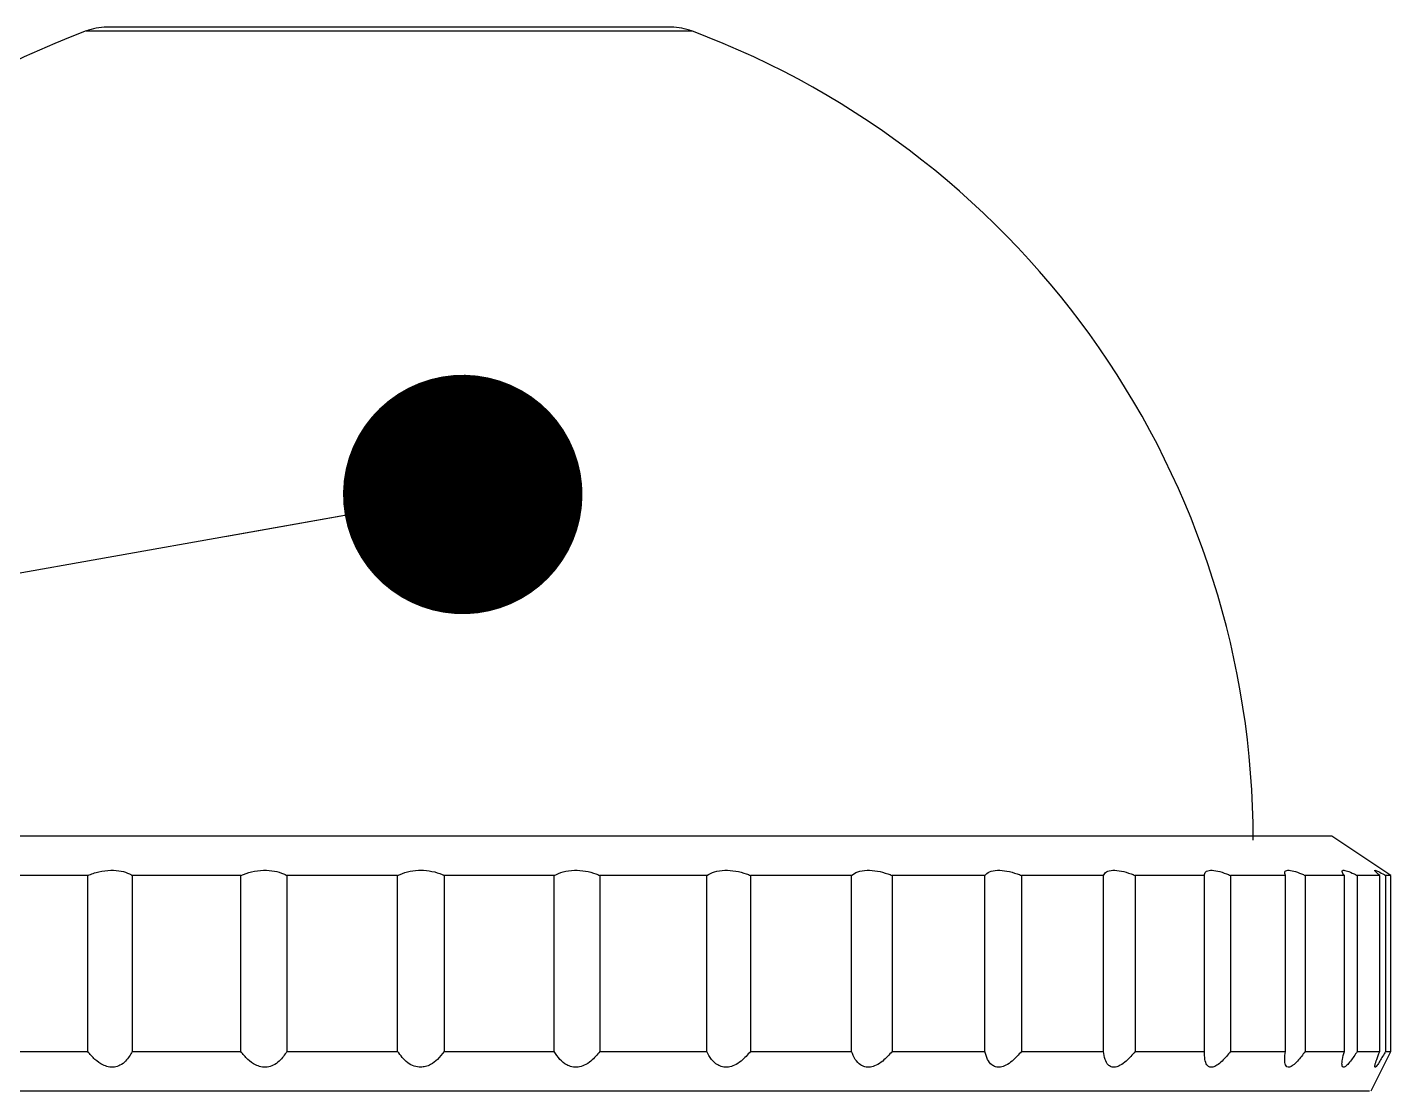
# Model space of a CAD drawing. Header units: millimetres. Extents: x 0 to 297, y 0 to 210.
# Drawn here: x 150.46 to 156.25, y 191.13 to 195.64 of the extents above; entities that cross this region are included whole.
import ezdxf

# ---------------------------------------------------------------- set-up
doc = ezdxf.new("R2010")
doc.units = ezdxf.units.MM
doc.layers.add('图框', color=7, linetype='Continuous')
doc.dimstyles.new('SLDDIMSTYLE0', dxfattribs={"dimtxt": 0.18, "dimasz": 1.016, "dimexe": 0, "dimexo": 0.0625, "dimgap": 0, "dimtad": 0, "dimtih": 1, "dimtoh": 1, "dimdec": 0, "dimrnd": 1e-09, "dimzin": 0, "dimdsep": 46, "dimtxsty": 'Standard', "dimblk1": 'DOT', "dimblk2": 'DOT', "dimsah": 1, "dimcen": 0.09, "dimadec": 0, "dimazin": 0, "dimtfac": 1.016, "dimtdec": 0, "dimtofl": 0, "dimtmove": 0, "dimatfit": 3, "dimldrblk": 'DOT', "dimfxl": 1, "dimfrac": 2, "dimtolj": 1, "dimtzin": 0, "dimarcsym": 0})

# ---------------------------------------------------------------- blocks, each defined once
blk = doc.blocks.new('_Dot')
at = {"color": 0, "linetype": 'ByBlock', "lineweight": -2}
blk.add_line((-0.5, 0), (-1, 0), dxfattribs=at)
at = {"color": 0, "linetype": 'ByBlock', "const_width": 0.5}
blk.add_lwpolyline([(-0.25, 0, 1), (0.25, 0, 1)], format="xyb", close=True, dxfattribs=at)

msp = doc.modelspace()

# ---------------------------------------------------------------- linework, layer by layer
at = {"color": 7, "linetype": 'Continuous', "lineweight": 25}
for p, q in [((150.7129, 195.6284), (152.0388, 195.6284)), ((153.1952, 195.6442), (150.8005, 195.6442)), ((152.0512, 195.6284), (153.2828, 195.6284)), ((152.1252, 192.2112), (147.9978, 192.2112)), ((155.9978, 192.2112), (152.1252, 192.2112)), ((156.2478, 192.0446), (155.9978, 192.2112)), ((150.7197, 192.0446), (150.2796, 192.0446)), ((150.7197, 191.2976), (150.7197, 192.0446)), ((151.3695, 192.0446), (150.9088, 192.0446)), ((150.9088, 192.0446), (150.9088, 191.2976)), ((151.3695, 191.2976), (151.3695, 192.0446)), ((152.0347, 192.0446), (151.5649, 192.0446)), ((151.5649, 192.0446), (151.5649, 191.2976)), ((152.0347, 191.2976), (152.0347, 192.0446)), ((152.6991, 192.0446), (152.2316, 192.0446)), ((152.2316, 192.0446), (152.2316, 191.2976)), ((152.6991, 191.2976), (152.6991, 192.0446)), ((153.3462, 192.0446), (152.8925, 192.0446)), ((152.8925, 192.0446), (152.8925, 191.2976)), ((153.3462, 191.2976), (153.3462, 192.0446)), ((153.9601, 192.0446), (153.5315, 192.0446)), ((153.5315, 192.0446), (153.5315, 191.2976)), ((153.9601, 191.2976), (153.9601, 192.0446)), ((154.5257, 192.0446), (154.1326, 192.0446)), ((154.1326, 192.0446), (154.1326, 191.2976)), ((154.5257, 191.2976), (154.5257, 192.0446)), ((155.029, 192.0446), (154.6812, 192.0446)), ((154.6812, 192.0446), (154.6812, 191.2976)), ((155.029, 191.2976), (155.029, 192.0446)), ((155.4577, 192.0446), (155.1638, 192.0446)), ((155.1638, 192.0446), (155.1638, 191.2976)), ((155.4577, 191.2976), (155.4577, 192.0446)), ((155.8012, 192.0446), (155.5683, 192.0446)), ((155.5683, 192.0446), (155.5683, 191.2976)), ((155.8012, 191.2976), (155.8012, 192.0446)), ((156.0511, 192.0446), (155.885, 192.0446)), ((155.885, 192.0446), (155.885, 191.2976)), ((156.0511, 191.2976), (156.0511, 192.0446)), ((156.2011, 192.0446), (156.1059, 192.0446)), ((156.1059, 192.0446), (156.1059, 191.2976)), ((156.2011, 191.2976), (156.2011, 192.0446)), ((156.2478, 192.0446), (156.2257, 192.0446)), ((156.2257, 192.0446), (156.2257, 191.2976)), ((156.2478, 191.2976), (156.2478, 192.0446)), ((150.2796, 191.2976), (150.7197, 191.2976)), ((150.9088, 191.2976), (151.3695, 191.2976)), ((151.5649, 191.2976), (152.0347, 191.2976)), ((152.2316, 191.2976), (152.6991, 191.2976)), ((152.8925, 191.2976), (153.3462, 191.2976)), ((153.5315, 191.2976), (153.9601, 191.2976)), ((154.1326, 191.2976), (154.5257, 191.2976)), ((154.6812, 191.2976), (155.029, 191.2976)), ((155.1638, 191.2976), (155.4577, 191.2976)), ((155.5683, 191.2976), (155.8012, 191.2976)), ((155.885, 191.2976), (156.0511, 191.2976)), ((156.1059, 191.2976), (156.2011, 191.2976)), ((156.1645, 191.1309), (156.2478, 191.2976)), ((156.2257, 191.2976), (156.2478, 191.2976))]:
    msp.add_line(p, q, dxfattribs=at)
for centre, radius, start, end in [((151.9978, 192.1942), 3.6667, 110.5142, 180), ((150.8005, 195.3942), 0.25, 90, 110.5142), ((153.1952, 195.3942), 0.25, 69.4858, 90), ((151.9978, 192.1942), 3.6667, 0, 69.4858)]:
    msp.add_arc(centre, radius, start, end, dxfattribs=at)
for points, knots in [([(152.0388, 195.6284), (152.0411, 195.6284), (152.0452, 195.6284), (152.0494, 195.6284), (152.0512, 195.6284)], [0, 0, 0, 0, 0.560001, 1, 1, 1, 1]), ([(150.7197, 192.0446), (150.7353, 192.0504), (150.7665, 192.0621), (150.8175, 192.0684), (150.8628, 192.0646), (150.892, 192.0548), (150.905, 192.0469), (150.9088, 192.0446)], [0, 0, 0, 0, 0.2370513, 0.4750686, 0.6949962, 0.910662, 1, 1, 1, 1]), ([(151.3695, 192.0446), (151.3842, 192.0504), (151.4137, 192.0621), (151.4649, 192.0684), (151.5126, 192.0646), (151.5451, 192.0548), (151.5604, 192.0469), (151.5649, 192.0446)], [0, 0, 0, 0, 0.237051, 0.475069, 0.694996, 0.910662, 1, 1, 1, 1]), ([(152.0347, 192.0446), (152.0482, 192.0504), (152.0742, 192.0617), (152.1101, 192.0664), (152.1452, 192.0671), (152.1812, 192.0634), (152.2136, 192.0531), (152.2289, 192.0459), (152.2316, 192.0446)], [0, 0, 0, 0, 0.23701, 0.456027, 0.500021, 0.726224, 0.951801, 1, 1, 1, 1]), ([(152.6991, 192.0446), (152.7111, 192.0504), (152.735, 192.0621), (152.7828, 192.0684), (152.8317, 192.0646), (152.8683, 192.0548), (152.887, 192.0469), (152.8925, 192.0446)], [0, 0, 0, 0, 0.2370513, 0.4750686, 0.6949962, 0.910662, 1, 1, 1, 1]), ([(153.3462, 192.0446), (153.3563, 192.0504), (153.3765, 192.0621), (153.4209, 192.0684), (153.4686, 192.0646), (153.5059, 192.0548), (153.5257, 192.0469), (153.5315, 192.0446)], [0, 0, 0, 0, 0.2370513, 0.4750686, 0.6949962, 0.910662, 1, 1, 1, 1]), ([(153.9601, 192.0446), (153.9681, 192.0504), (153.9841, 192.0621), (154.0239, 192.0684), (154.0693, 192.0646), (154.1063, 192.0548), (154.1267, 192.0469), (154.1326, 192.0446)], [0, 0, 0, 0, 0.237051, 0.475069, 0.694996, 0.910662, 1, 1, 1, 1]), ([(154.5257, 192.0446), (154.5314, 192.0504), (154.5428, 192.0621), (154.5771, 192.0684), (154.6189, 192.0646), (154.6548, 192.0548), (154.6753, 192.0469), (154.6812, 192.0446)], [0, 0, 0, 0, 0.237051, 0.475069, 0.694996, 0.910662, 1, 1, 1, 1]), ([(155.029, 192.0446), (155.0323, 192.0504), (155.0388, 192.0621), (155.0667, 192.0684), (155.1041, 192.0646), (155.1379, 192.0548), (155.1579, 192.0469), (155.1638, 192.0446)], [0, 0, 0, 0, 0.237051, 0.475069, 0.694996, 0.910662, 1, 1, 1, 1]), ([(155.4577, 192.0446), (155.4585, 192.0504), (155.4599, 192.0621), (155.4808, 192.0684), (155.5127, 192.0646), (155.5437, 192.0548), (155.5628, 192.0469), (155.5683, 192.0446)], [0, 0, 0, 0, 0.237051, 0.475069, 0.694996, 0.910662, 1, 1, 1, 1]), ([(155.8012, 192.0446), (155.7994, 192.0504), (155.7958, 192.0621), (155.8091, 192.0684), (155.8348, 192.0646), (155.8622, 192.0548), (155.8798, 192.0469), (155.885, 192.0446)], [0, 0, 0, 0, 0.2370513, 0.4750686, 0.6949962, 0.910662, 1, 1, 1, 1]), ([(156.0511, 192.0446), (156.0468, 192.0504), (156.0382, 192.0621), (156.0435, 192.0684), (156.0624, 192.0646), (156.0855, 192.0548), (156.1013, 192.0469), (156.1059, 192.0446)], [0, 0, 0, 0, 0.237051, 0.475069, 0.694996, 0.910662, 1, 1, 1, 1]), ([(156.2011, 192.0446), (156.1944, 192.0504), (156.1811, 192.0621), (156.1784, 192.0684), (156.1899, 192.0646), (156.2082, 192.0548), (156.2217, 192.0469), (156.2257, 192.0446)], [0, 0, 0, 0, 0.237051, 0.475069, 0.694996, 0.910662, 1, 1, 1, 1]), ([(150.9088, 191.2976), (150.9005, 191.2833), (150.8873, 191.2604), (150.8595, 191.2389), (150.8337, 191.2301), (150.8077, 191.2311), (150.7786, 191.2418), (150.7478, 191.2639), (150.7295, 191.2859), (150.7197, 191.2976)], [0, 0, 0, 0, 0.222078, 0.353868, 0.45892, 0.564514, 0.660267, 0.818336, 1, 1, 1, 1]), ([(151.5649, 191.2976), (151.5552, 191.2833), (151.5397, 191.2604), (151.5094, 191.2389), (151.4819, 191.2301), (151.4552, 191.2311), (151.426, 191.2418), (151.3959, 191.2639), (151.3787, 191.2859), (151.3695, 191.2976)], [0, 0, 0, 0, 0.222078, 0.353868, 0.45892, 0.564514, 0.660267, 0.818336, 1, 1, 1, 1]), ([(152.1321, 191.2309), (152.1231, 191.2319), (152.1032, 191.2339), (152.0663, 191.2552), (152.0475, 191.2804), (152.0347, 191.2976)], [0, 0, 0, 0, 0.212023, 0.464307, 1, 1, 1, 1]), ([(152.2316, 191.2976), (152.2228, 191.2858), (152.2072, 191.2648), (152.1793, 191.2435), (152.1542, 191.2326), (152.1392, 191.2315), (152.1321, 191.2309)], [0, 0, 0, 0, 0.3628415, 0.6513625, 0.8360174, 1, 1, 1, 1]), ([(152.8925, 191.2976), (152.8808, 191.2833), (152.8621, 191.2604), (152.8288, 191.2389), (152.8003, 191.2301), (152.774, 191.2311), (152.7467, 191.2418), (152.7202, 191.2639), (152.7065, 191.2859), (152.6991, 191.2976)], [0, 0, 0, 0, 0.2220781, 0.3538675, 0.4589202, 0.564514, 0.6602665, 0.8183359, 1, 1, 1, 1]), ([(153.5315, 191.2976), (153.5191, 191.2833), (153.4994, 191.2604), (153.4659, 191.2389), (153.4379, 191.2301), (153.4128, 191.2311), (153.3875, 191.2418), (153.3638, 191.2639), (153.3523, 191.2859), (153.3462, 191.2976)], [0, 0, 0, 0, 0.222078, 0.353868, 0.45892, 0.564514, 0.660267, 0.818336, 1, 1, 1, 1]), ([(154.1326, 191.2976), (154.12, 191.2833), (154.0998, 191.2604), (154.0668, 191.2389), (154.0401, 191.2301), (154.0168, 191.2311), (153.9941, 191.2418), (153.9738, 191.2639), (153.9649, 191.2859), (153.9601, 191.2976)], [0, 0, 0, 0, 0.2220781, 0.3538675, 0.4589202, 0.564514, 0.6602665, 0.8183359, 1, 1, 1, 1]), ([(154.6812, 191.2976), (154.6686, 191.2833), (154.6484, 191.2604), (154.6168, 191.2389), (154.592, 191.2301), (154.5711, 191.2311), (154.5515, 191.2418), (154.5351, 191.2639), (154.529, 191.2859), (154.5257, 191.2976)], [0, 0, 0, 0, 0.222078, 0.353868, 0.45892, 0.564514, 0.660267, 0.818336, 1, 1, 1, 1]), ([(155.1638, 191.2976), (155.1514, 191.2833), (155.1318, 191.2604), (155.1024, 191.2389), (155.08, 191.2301), (155.062, 191.2311), (155.046, 191.2418), (155.034, 191.2639), (155.0307, 191.2859), (155.029, 191.2976)], [0, 0, 0, 0, 0.222078, 0.353868, 0.45892, 0.564514, 0.660267, 0.818336, 1, 1, 1, 1]), ([(155.5683, 191.2976), (155.5566, 191.2833), (155.538, 191.2604), (155.5114, 191.2389), (155.4921, 191.2301), (155.4774, 191.2311), (155.4655, 191.2418), (155.458, 191.2639), (155.4578, 191.2859), (155.4577, 191.2976)], [0, 0, 0, 0, 0.222078, 0.353868, 0.45892, 0.564514, 0.660267, 0.818336, 1, 1, 1, 1]), ([(155.885, 191.2976), (155.8742, 191.2833), (155.857, 191.2604), (155.834, 191.2389), (155.8182, 191.2301), (155.8072, 191.2311), (155.7996, 191.2418), (155.7969, 191.2639), (155.7997, 191.2859), (155.8012, 191.2976)], [0, 0, 0, 0, 0.2220781, 0.3538675, 0.4589202, 0.564514, 0.6602665, 0.8183359, 1, 1, 1, 1]), ([(156.1059, 191.2976), (156.0963, 191.2833), (156.081, 191.2604), (156.0621, 191.2389), (156.0502, 191.2301), (156.0432, 191.2311), (156.0401, 191.2418), (156.0423, 191.2639), (156.048, 191.2859), (156.0511, 191.2976)], [0, 0, 0, 0, 0.222078, 0.353868, 0.45892, 0.564514, 0.660267, 0.818336, 1, 1, 1, 1]), ([(156.2257, 191.2976), (156.2175, 191.2833), (156.2044, 191.2604), (156.1901, 191.2389), (156.1824, 191.2301), (156.1796, 191.2311), (156.1811, 191.2418), (156.188, 191.2639), (156.1966, 191.2859), (156.2011, 191.2976)], [0, 0, 0, 0, 0.222078, 0.353868, 0.45892, 0.564514, 0.660267, 0.818336, 1, 1, 1, 1]), ([(154.1795, 191.1309), (154.2729, 191.1309), (154.4497, 191.1309), (154.6915, 191.1309), (154.8955, 191.1309), (155.0109, 191.1309), (155.0651, 191.1309)], [0, 0, 0, 0, 0.295157, 0.558572, 0.79263, 1, 1, 1, 1]), ([(155.0651, 191.1309), (155.1167, 191.1309), (155.2265, 191.1309), (155.3787, 191.1309), (155.5312, 191.1309), (155.6283, 191.1309), (155.6794, 191.1309)], [0, 0, 0, 0, 0.208603, 0.443693, 0.707055, 1, 1, 1, 1]), ([(155.6794, 191.1309), (155.758, 191.1309), (155.9151, 191.1309), (156.0661, 191.1309), (156.154, 191.1309), (156.1568, 191.1309), (156.158, 191.1309)], [0, 0, 0, 0, 0.266332, 0.532664, 0.798996, 1, 1, 1, 1])]:
    msp.add_open_spline(points, degree=3, knots=knots, dxfattribs=at)
for points in [[(150.0466, 191.1309), (150.2091, 191.1309), (150.534, 191.1309), (151.0548, 191.1309), (151.5892, 191.1309), (151.9501, 191.1309), (152.1305, 191.1309)], [(152.1305, 191.1309), (152.3106, 191.1309), (152.6706, 191.1309), (153.198, 191.1309), (153.7081, 191.1309), (154.0223, 191.1309), (154.1795, 191.1309)]]:
    msp.add_open_spline(points, degree=3, dxfattribs=at)

# ---------------------------------------------------------------- leaders
at = {"layer": '图框'}
msp.add_leader([(152.3109, 193.6614), (104.2583, 185.1149)], dimstyle='SLDDIMSTYLE0', dxfattribs=at)

doc.saveas('drawing.dxf')
